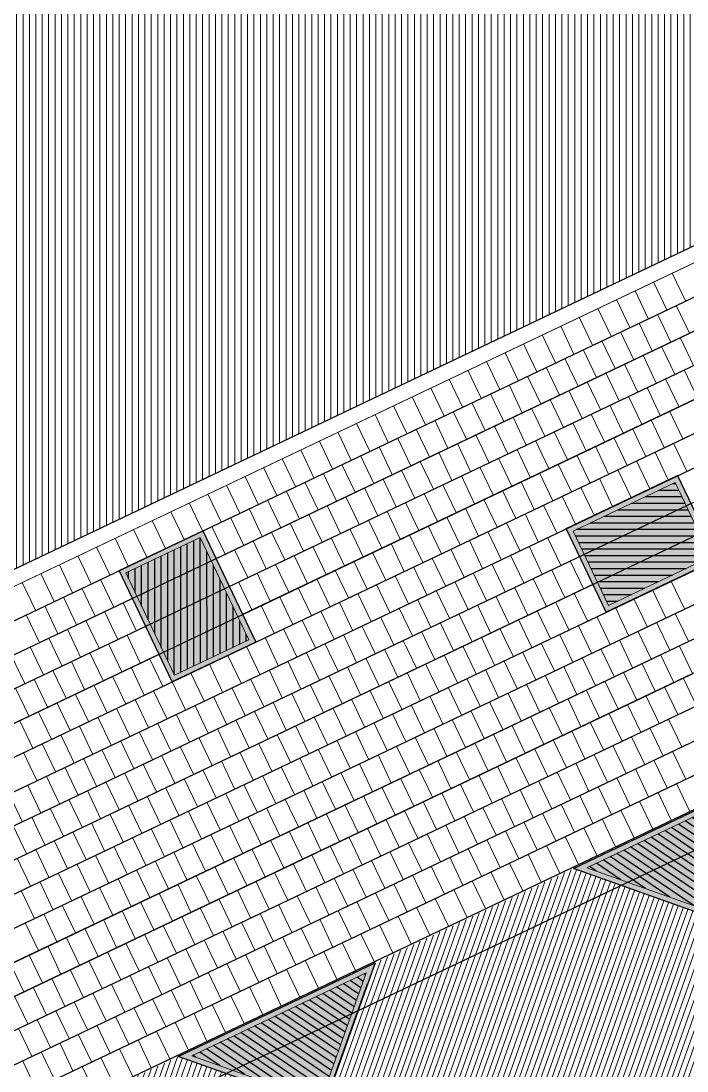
# Model space of a CAD drawing. Header units: metres. Extents: x 679599 to 680028, y 2748524 to 2748840.
# Drawn here: x 679984.04 to 679996.99, y 2748682.91 to 2748703.33 of the extents above; entities that cross this region are included whole.
import ezdxf

# ---------------------------------------------------------------- set-up
doc = ezdxf.new("R2010")
doc.units = ezdxf.units.M
doc.header["$LTSCALE"] = 5
doc.layers.add('00-AUX', color=2, linetype='Continuous', plot=False)
doc.layers.add('00-AUX Tree Pit', color=2, linetype='Continuous', plot=False)
doc.layers.add('02-L-B-Curb', color=11, linetype='Continuous', lineweight=5, plot=False)
doc.layers.add('02-L-B-Gutter', color=170, linetype='Continuous', lineweight=5, plot=False)
for name, color, linetype, lineweight, true_color in [('02-L-Joints-Paviment_07_Precast Concrete Blocks 60X40', 7, 'Continuous', 5, 0x999999), ('03-TR-Pavement_02_Sealed Gravel', 7, 'Continuous', 5, 0x38321e), ('03-TR-Pavement_07_Precast Concrete Blocks 20X10', 7, 'Continuous', 5, 0x999999), ('03-TR-Pavement_07_Precast Concrete Blocks 60X40', 7, 'Continuous', 5, 0x999999)]:
    doc.layers.add(name, color=color, linetype=linetype, lineweight=lineweight, true_color=true_color)
doc.layers.add('03-TR-Tree Pit_Green', color=46, linetype='Continuous')
doc.layers.add('03-TR-Tree Pit_White', color=7, linetype='Continuous', true_color=0xfcfcfc)
doc.layers.add('04-BK-Tree Pit', color=6, linetype='Continuous', lineweight=5)

# ---------------------------------------------------------------- blocks, each defined once
blk = doc.blocks.new('ALCORQUE RECTANGULAR')
at = {"layer": '03-TR-Tree Pit_Green', "ltscale": 0.3}
h = blk.add_hatch(dxfattribs=at)
h.set_pattern_fill('ANSI31', color=256, scale=0.04, angle=-45)
h.set_pattern_definition([(360, (-2068898.16958, 3428624.0145), (3e-17, 0.127), [])])
h.paths.add_polyline_path([(679903.391, 2748647.421), (679902.702, 2748648.869), (679904.689, 2748649.814), (679905.377, 2748648.367)])
at = {"layer": '03-TR-Tree Pit_White'}
h = blk.add_hatch(color=256, dxfattribs=at)
h.dxf.hatch_style = 1
h.paths.add_polyline_path([(679903.344, 2748647.288), (679902.569, 2748648.916), (679904.736, 2748649.947), (679905.511, 2748648.319)])
at = {"layer": '02-L-B-Curb'}
blk.add_lwpolyline([(679903.344, 2748647.288), (679902.569, 2748648.916), (679904.736, 2748649.947), (679905.511, 2748648.319)], close=True, dxfattribs=at)
at = {"layer": '02-L-B-Curb', "color": 6}
blk.add_lwpolyline([(679903.391, 2748647.421), (679902.702, 2748648.868), (679904.689, 2748649.814), (679905.378, 2748648.366)], close=True, dxfattribs=at)
blk = doc.blocks.new('Alcorque Parking 8m2')
at = {"layer": '03-TR-Tree Pit_Green', "ltscale": 0.3}
h = blk.add_hatch(dxfattribs=at)
h.set_pattern_fill('ANSI31', color=256, scale=0.04, angle=40)
h.set_pattern_definition([(85, (-679726.04474, -2748720.75428), (-0.1265167266577, 0.011068779329), [])])
h.paths.add_polyline_path([(-1.079, -0.384), (2.316, 1.231), (-0.189, 2.121)])
at = {"layer": '03-TR-Tree Pit_White'}
h = blk.add_hatch(color=256, dxfattribs=at)
h.dxf.hatch_style = 1
h.paths.add_polyline_path([(-1.254, -0.578), (2.577, 1.245), (-0.25, 2.249)])
at = {"layer": '02-L-B-Curb'}
blk.add_lwpolyline([(2.577, 1.245), (-0.25, 2.249), (-1.254, -0.578)], close=True, dxfattribs=at)
at = {"layer": '02-L-B-Curb', "color": 6}
blk.add_lwpolyline([(2.316, 1.231), (-0.189, 2.121), (-1.079, -0.384)], close=True, dxfattribs=at)

msp = doc.modelspace()

# ---------------------------------------------------------------- hatches: boundary and pattern name
at = {"layer": '03-TR-Pavement_02_Sealed Gravel', "linetype": 'Continuous'}
h = msp.add_hatch(dxfattribs=at)
h.set_pattern_fill('ANSI31', color=256, scale=0.0393, angle=45)
h.set_pattern_definition([(90, (652974.11672, 2717198.73223), (-0.1247775, 0), [])])
h.paths.add_polyline_path([(679968.866, 2748742.603), (679983.868, 2748747.571), (679993.107, 2748719.677), (679978.111, 2748714.692)], flags=16)
h.paths.add_polyline_path([(679998.133, 2748710.307), (680003.902, 2748713.034), (680005.419, 2748708.439), (680000.185, 2748705.967)], flags=16)
h.paths.add_polyline_path([(679963.902, 2748747.461), (679988.621, 2748759.303), (680006.998, 2748703.659), (679982.255, 2748691.885)])
at = {"layer": '03-TR-Pavement_07_Precast Concrete Blocks 20X10'}
h = msp.add_hatch(dxfattribs=at)
h.set_pattern_fill('ANSI31', color=256, scale=0.0315, angle=25.5)
h.set_pattern_definition([(70.5, (0, 0), (-0.094275932128, 0.033384858509), [])])
h.paths.add_polyline_path([(679945.648, 2748656.46), (679943.852, 2748660.24), (679944.878, 2748663.104), (679948.723, 2748664.934), (679951.551, 2748663.93), (679952.554, 2748666.757), (679956.392, 2748668.583), (679959.225, 2748667.582), (679960.23, 2748670.41), (679964.074, 2748672.238), (679966.807, 2748671.268), (679966.901, 2748671.235), (679967.905, 2748674.062), (679971.75, 2748675.891), (679974.576, 2748674.887), (679975.581, 2748677.714), (679979.425, 2748679.544), (679982.251, 2748678.54), (679983.256, 2748681.367), (679987.1, 2748683.196), (679989.832, 2748682.225), (679990.931, 2748685.019), (679994.775, 2748686.848), (679997.603, 2748685.845), (679998.607, 2748688.672), (680002.45, 2748690.501), (680005.277, 2748689.497), (680006.278, 2748692.322), (680010.255, 2748694.245), (680013.159, 2748693.214), (680014.955, 2748689.44)])

# ---------------------------------------------------------------- linework, layer by layer
at = {"layer": '00-AUX'}
for points in [[(679988.712, 2748759.346), (680016.783, 2748700.654), (679938.873, 2748663.618)], [(679977.097, 2748688.433), (680020.801, 2748709.23)], [(679976.14, 2748687.314), (680020.879, 2748708.603)], [(679976.408, 2748686.778), (680021.318, 2748708.147)], [(679976.657, 2748686.231), (680021.396, 2748707.52)], [(679976.924, 2748685.694), (680021.835, 2748707.065)], [(679977.174, 2748685.148), (680021.913, 2748706.437)], [(679977.439, 2748684.61), (680022.352, 2748705.982)], [(679977.691, 2748684.066), (680022.43, 2748705.354)], [(679977.955, 2748683.527), (680022.869, 2748704.899)], [(679978.209, 2748682.983), (680022.947, 2748704.271)], [(679978.471, 2748682.442), (680023.386, 2748703.816)], [(679978.726, 2748681.9), (680023.464, 2748703.188)], [(679978.986, 2748681.36), (680023.903, 2748702.733)], [(679979.243, 2748680.817), (680023.981, 2748702.106)], [(679979.503, 2748680.277), (680024.421, 2748701.65)], [(679979.76, 2748679.734), (680024.499, 2748701.023)], [(679944.374, 2748662.09), (680011.223, 2748693.901)]]:
    msp.add_lwpolyline(points, dxfattribs=at)
at = {"layer": '00-AUX', "ltscale": 0.3}
msp.add_lwpolyline([(679963.902, 2748747.461), (679982.255, 2748691.885), (680006.998, 2748703.659), (679988.621, 2748759.303)], close=True, dxfattribs=at)
at = {"layer": '00-AUX Tree Pit'}
for points in [[(679995.419, 2748691.833), (679994.644, 2748693.461), (679996.811, 2748694.493), (679997.586, 2748692.864)], [(679988.605, 2748691.252), (679986.977, 2748690.477), (679985.946, 2748692.644), (679987.574, 2748693.419)], [(679998.616, 2748688.675), (679997.612, 2748685.848), (679994.785, 2748686.852)], [(679990.93, 2748685.018), (679989.926, 2748682.191), (679987.099, 2748683.195)]]:
    msp.add_lwpolyline(points, close=True, dxfattribs=at)
at = {"layer": '02-L-B-Gutter'}
msp.add_lwpolyline([(680007.089, 2748703.702), (679982.164, 2748691.841), (679982.259, 2748691.554), (680007.184, 2748703.415)], close=True, dxfattribs=at)
at = {"layer": '02-L-Joints-Paviment_07_Precast Concrete Blocks 60X40'}
for points in [[(679996.962, 2748697.886), (679996.704, 2748698.428)], [(679996.601, 2748697.714), (679996.343, 2748698.256)], [(679995.879, 2748697.371), (679995.621, 2748697.913)], [(679996.24, 2748697.543), (679995.982, 2748698.084)], [(679995.517, 2748697.199), (679995.259, 2748697.741)], [(679997.04, 2748697.259), (679996.782, 2748697.801)], [(679995.156, 2748697.027), (679994.898, 2748697.569)], [(679996.679, 2748697.087), (679996.421, 2748697.629)], [(679994.795, 2748696.855), (679994.537, 2748697.397)], [(679996.318, 2748696.915), (679996.06, 2748697.457)], [(679994.434, 2748696.683), (679994.176, 2748697.225)], [(679995.595, 2748696.572), (679995.337, 2748697.114)], [(679995.956, 2748696.744), (679995.698, 2748697.286)], [(679997.118, 2748696.632), (679996.86, 2748697.174)], [(679994.073, 2748696.511), (679993.815, 2748697.053)], [(679995.234, 2748696.4), (679994.976, 2748696.942)], [(679996.757, 2748696.46), (679996.499, 2748697.002)], [(679993.35, 2748696.167), (679993.092, 2748696.709)], [(679993.711, 2748696.339), (679993.454, 2748696.881)], [(679994.873, 2748696.228), (679994.615, 2748696.77)], [(679996.395, 2748696.288), (679996.138, 2748696.83)], [(679992.989, 2748695.996), (679992.731, 2748696.538)], [(679994.512, 2748696.056), (679994.254, 2748696.598)], [(679995.673, 2748695.945), (679995.415, 2748696.487)], [(679996.034, 2748696.116), (679995.776, 2748696.658)], [(679997.196, 2748696.004), (679996.938, 2748696.546)], [(679992.628, 2748695.824), (679992.37, 2748696.366)], [(679994.15, 2748695.884), (679993.892, 2748696.426)], [(679995.312, 2748695.773), (679995.054, 2748696.315)], [(679996.835, 2748695.833), (679996.577, 2748696.375)], [(679992.267, 2748695.652), (679992.009, 2748696.194)], [(679993.428, 2748695.541), (679993.17, 2748696.082)], [(679993.789, 2748695.712), (679993.531, 2748696.254)], [(679994.951, 2748695.601), (679994.693, 2748696.143)], [(679996.473, 2748695.661), (679996.216, 2748696.203)], [(679991.905, 2748695.48), (679991.648, 2748696.022)], [(679993.067, 2748695.369), (679992.809, 2748695.911)], [(679994.589, 2748695.429), (679994.332, 2748695.971)], [(679996.112, 2748695.489), (679995.854, 2748696.031)], [(679991.183, 2748695.136), (679990.925, 2748695.678)], [(679991.544, 2748695.308), (679991.286, 2748695.85)], [(679992.706, 2748695.197), (679992.448, 2748695.739)], [(679994.228, 2748695.257), (679993.97, 2748695.799)], [(679995.39, 2748695.145), (679995.132, 2748695.687)], [(679995.751, 2748695.317), (679995.493, 2748695.859)], [(679996.913, 2748695.205), (679996.655, 2748695.747)], [(679990.822, 2748694.964), (679990.564, 2748695.506)], [(679992.344, 2748695.025), (679992.087, 2748695.567)], [(679993.506, 2748694.913), (679993.248, 2748695.455)], [(679993.867, 2748695.085), (679993.609, 2748695.627)], [(679995.029, 2748694.973), (679994.771, 2748695.515)], [(679996.551, 2748695.034), (679996.293, 2748695.576)], [(679990.461, 2748694.792), (679990.203, 2748695.334)], [(679991.983, 2748694.853), (679991.725, 2748695.395)], [(679993.145, 2748694.742), (679992.887, 2748695.283)], [(679994.667, 2748694.801), (679994.41, 2748695.343)], [(679996.19, 2748694.862), (679995.932, 2748695.404)], [(679990.1, 2748694.621), (679989.842, 2748695.162)], [(679991.261, 2748694.509), (679991.003, 2748695.051)], [(679991.622, 2748694.681), (679991.364, 2748695.223)], [(679992.783, 2748694.57), (679992.526, 2748695.112)], [(679994.306, 2748694.63), (679994.048, 2748695.171)], [(679995.468, 2748694.518), (679995.21, 2748695.06)], [(679995.829, 2748694.69), (679995.571, 2748695.232)], [(679996.991, 2748694.578), (679996.733, 2748695.12)], [(679989.738, 2748694.449), (679989.48, 2748694.991)], [(679990.9, 2748694.337), (679990.642, 2748694.879)], [(679992.422, 2748694.398), (679992.164, 2748694.94)], [(679993.945, 2748694.458), (679993.687, 2748695)], [(679995.107, 2748694.346), (679994.849, 2748694.888)], [(679996.629, 2748694.406), (679996.372, 2748694.948)], [(679989.016, 2748694.105), (679988.758, 2748694.647)], [(679989.377, 2748694.277), (679989.119, 2748694.819)], [(679990.538, 2748694.166), (679990.281, 2748694.707)], [(679992.061, 2748694.226), (679991.803, 2748694.768)], [(679993.223, 2748694.114), (679992.965, 2748694.656)], [(679993.584, 2748694.286), (679993.326, 2748694.828)], [(679994.745, 2748694.174), (679994.487, 2748694.716)], [(679996.268, 2748694.234), (679996.01, 2748694.776)], [(679988.655, 2748693.933), (679988.397, 2748694.475)], [(679990.177, 2748693.994), (679989.919, 2748694.536)], [(679991.7, 2748694.054), (679991.442, 2748694.596)], [(679992.862, 2748693.942), (679992.604, 2748694.484)], [(679994.384, 2748694.002), (679994.126, 2748694.544)], [(679995.546, 2748693.89), (679995.288, 2748694.432)], [(679995.907, 2748694.062), (679995.649, 2748694.604)], [(679988.294, 2748693.761), (679988.036, 2748694.303)], [(679989.816, 2748693.822), (679989.558, 2748694.364)], [(679990.977, 2748693.71), (679990.72, 2748694.252)], [(679991.339, 2748693.882), (679991.081, 2748694.424)], [(679992.5, 2748693.77), (679992.242, 2748694.312)], [(679994.023, 2748693.831), (679993.765, 2748694.372)], [(679995.185, 2748693.719), (679994.927, 2748694.26)], [(679987.932, 2748693.589), (679987.674, 2748694.131)], [(679989.455, 2748693.65), (679989.197, 2748694.192)], [(679990.616, 2748693.538), (679990.358, 2748694.08)], [(679992.139, 2748693.598), (679991.881, 2748694.14)], [(679993.301, 2748693.487), (679993.043, 2748694.029)], [(679993.662, 2748693.659), (679993.404, 2748694.201)], [(679994.823, 2748693.547), (679994.566, 2748694.089)], [(679987.571, 2748693.417), (679987.313, 2748693.959)], [(679988.732, 2748693.306), (679988.475, 2748693.848)], [(679989.094, 2748693.478), (679988.836, 2748694.02)], [(679990.255, 2748693.367), (679989.997, 2748693.908)], [(679991.778, 2748693.426), (679991.52, 2748693.968)], [(679992.939, 2748693.315), (679992.682, 2748693.857)], [(679994.462, 2748693.375), (679994.204, 2748693.917)], [(679986.849, 2748693.074), (679986.591, 2748693.616)], [(679987.21, 2748693.246), (679986.952, 2748693.787)], [(679988.371, 2748693.134), (679988.113, 2748693.676)], [(679989.894, 2748693.195), (679989.636, 2748693.737)], [(679991.056, 2748693.083), (679990.798, 2748693.625)], [(679991.417, 2748693.255), (679991.159, 2748693.797)], [(679992.578, 2748693.143), (679992.32, 2748693.685)], [(679994.101, 2748693.203), (679993.843, 2748693.745)], [(679986.488, 2748692.902), (679986.23, 2748693.444)], [(679988.01, 2748692.962), (679987.752, 2748693.504)], [(679989.533, 2748693.023), (679989.275, 2748693.565)], [(679990.694, 2748692.911), (679990.436, 2748693.453)], [(679992.217, 2748692.971), (679991.959, 2748693.513)], [(679993.74, 2748693.031), (679993.482, 2748693.573)], [(679986.126, 2748692.73), (679985.869, 2748693.272)], [(679988.81, 2748692.679), (679988.552, 2748693.221)], [(679989.172, 2748692.851), (679988.914, 2748693.393)], [(679990.333, 2748692.739), (679990.075, 2748693.281)], [(679991.856, 2748692.799), (679991.598, 2748693.341)], [(679993.017, 2748692.687), (679992.76, 2748693.229)], [(679993.379, 2748692.859), (679993.121, 2748693.401)], [(679994.54, 2748692.748), (679994.282, 2748693.29)], [(679985.765, 2748692.558), (679985.507, 2748693.1)], [(679988.449, 2748692.507), (679988.191, 2748693.049)], [(679989.972, 2748692.567), (679989.714, 2748693.109)], [(679991.495, 2748692.627), (679991.237, 2748693.169)], [(679992.656, 2748692.515), (679992.398, 2748693.057)], [(679994.179, 2748692.576), (679993.921, 2748693.118)], [(679985.404, 2748692.386), (679985.146, 2748692.928)], [(679989.611, 2748692.395), (679989.353, 2748692.937)], [(679990.772, 2748692.284), (679990.514, 2748692.826)], [(679991.133, 2748692.456), (679990.876, 2748692.997)], [(679992.295, 2748692.344), (679992.037, 2748692.886)], [(679993.818, 2748692.404), (679993.56, 2748692.946)], [(679994.979, 2748692.292), (679994.721, 2748692.834)], [(679985.043, 2748692.214), (679984.785, 2748692.756)], [(679989.25, 2748692.223), (679988.992, 2748692.765)], [(679990.411, 2748692.112), (679990.153, 2748692.654)], [(679991.934, 2748692.172), (679991.676, 2748692.714)], [(679993.095, 2748692.06), (679992.837, 2748692.602)], [(679993.457, 2748692.232), (679993.199, 2748692.774)], [(679994.618, 2748692.12), (679994.36, 2748692.662)], [(679984.32, 2748691.871), (679984.063, 2748692.412)], [(679984.682, 2748692.042), (679984.424, 2748692.584)], [(679985.843, 2748691.931), (679985.585, 2748692.473)], [(679988.527, 2748691.88), (679988.269, 2748692.422)], [(679988.888, 2748692.051), (679988.631, 2748692.593)], [(679990.05, 2748691.94), (679989.792, 2748692.482)], [(679991.573, 2748692), (679991.315, 2748692.542)], [(679992.734, 2748691.888), (679992.476, 2748692.43)], [(679994.257, 2748691.948), (679993.999, 2748692.49)], [(679996.941, 2748691.897), (679996.683, 2748692.439)], [(679985.482, 2748691.759), (679985.224, 2748692.301)], [(679989.689, 2748691.768), (679989.431, 2748692.31)], [(679990.85, 2748691.656), (679990.592, 2748692.198)], [(679991.212, 2748691.828), (679990.954, 2748692.37)], [(679992.373, 2748691.716), (679992.115, 2748692.258)], [(679993.896, 2748691.776), (679993.638, 2748692.318)], [(679995.057, 2748691.665), (679994.799, 2748692.207)], [(679996.58, 2748691.725), (679996.322, 2748692.267)], [(679985.121, 2748691.588), (679984.863, 2748692.129)], [(679986.282, 2748691.476), (679986.024, 2748692.018)], [(679989.327, 2748691.596), (679989.07, 2748692.138)], [(679990.489, 2748691.484), (679990.231, 2748692.026)], [(679992.012, 2748691.545), (679991.754, 2748692.086)], [(679993.535, 2748691.604), (679993.277, 2748692.146)], [(679994.696, 2748691.493), (679994.438, 2748692.035)], [(679996.219, 2748691.553), (679995.961, 2748692.095)], [(679984.398, 2748691.244), (679984.14, 2748691.786)], [(679984.759, 2748691.416), (679984.501, 2748691.958)], [(679985.921, 2748691.304), (679985.663, 2748691.846)], [(679988.966, 2748691.424), (679988.708, 2748691.966)], [(679990.128, 2748691.312), (679989.87, 2748691.854)], [(679991.651, 2748691.373), (679991.393, 2748691.915)], [(679992.812, 2748691.261), (679992.554, 2748691.803)], [(679993.173, 2748691.433), (679992.916, 2748691.975)], [(679994.335, 2748691.321), (679994.077, 2748691.863)], [(679995.858, 2748691.381), (679995.6, 2748691.923)], [(679997.02, 2748691.269), (679996.762, 2748691.81)], [(679985.56, 2748691.132), (679985.302, 2748691.674)], [(679989.767, 2748691.14), (679989.509, 2748691.682)], [(679991.289, 2748691.201), (679991.031, 2748691.743)], [(679992.451, 2748691.089), (679992.193, 2748691.631)], [(679993.974, 2748691.149), (679993.716, 2748691.691)], [(679995.135, 2748691.037), (679994.877, 2748691.579)], [(679995.496, 2748691.209), (679995.239, 2748691.751)], [(679996.658, 2748691.097), (679996.4, 2748691.639)], [(679985.198, 2748690.96), (679984.941, 2748691.502)], [(679986.36, 2748690.848), (679986.102, 2748691.39)], [(679989.406, 2748690.969), (679989.148, 2748691.511)], [(679990.567, 2748690.857), (679990.309, 2748691.399)], [(679990.928, 2748691.029), (679990.67, 2748691.571)], [(679992.09, 2748690.917), (679991.832, 2748691.459)], [(679993.612, 2748690.977), (679993.355, 2748691.519)], [(679994.774, 2748690.865), (679994.516, 2748691.407)], [(679996.297, 2748690.925), (679996.039, 2748691.467)], [(679984.837, 2748690.788), (679984.579, 2748691.33)], [(679985.999, 2748690.677), (679985.741, 2748691.218)], [(679988.683, 2748690.625), (679988.425, 2748691.167)], [(679989.044, 2748690.797), (679988.786, 2748691.339)], [(679990.206, 2748690.685), (679989.948, 2748691.227)], [(679991.729, 2748690.745), (679991.471, 2748691.287)], [(679992.89, 2748690.634), (679992.632, 2748691.176)], [(679993.251, 2748690.805), (679992.993, 2748691.347)], [(679994.413, 2748690.693), (679994.155, 2748691.235)], [(679995.936, 2748690.753), (679995.678, 2748691.295)], [(679997.097, 2748690.642), (679996.839, 2748691.184)], [(679984.115, 2748690.445), (679983.857, 2748690.987)], [(679984.476, 2748690.617), (679984.218, 2748691.159)], [(679985.638, 2748690.505), (679985.38, 2748691.047)], [(679988.322, 2748690.453), (679988.064, 2748690.995)], [(679989.845, 2748690.513), (679989.587, 2748691.055)], [(679991.367, 2748690.573), (679991.11, 2748691.115)], [(679992.529, 2748690.462), (679992.271, 2748691.004)], [(679994.052, 2748690.522), (679993.794, 2748691.064)], [(679995.575, 2748690.581), (679995.317, 2748691.123)], [(679996.736, 2748690.47), (679996.478, 2748691.012)], [(679985.276, 2748690.333), (679985.019, 2748690.875)], [(679986.438, 2748690.221), (679986.18, 2748690.763)], [(679986.799, 2748690.393), (679986.541, 2748690.935)], [(679987.961, 2748690.281), (679987.703, 2748690.823)], [(679989.483, 2748690.341), (679989.226, 2748690.883)], [(679990.645, 2748690.23), (679990.387, 2748690.771)], [(679991.006, 2748690.401), (679990.748, 2748690.943)], [(679992.168, 2748690.29), (679991.91, 2748690.832)], [(679993.691, 2748690.35), (679993.433, 2748690.892)], [(679994.852, 2748690.237), (679994.595, 2748690.779)], [(679995.214, 2748690.409), (679994.956, 2748690.951)], [(679996.375, 2748690.298), (679996.117, 2748690.84)], [(679984.915, 2748690.161), (679984.657, 2748690.703)], [(679986.077, 2748690.049), (679985.819, 2748690.591)], [(679987.6, 2748690.109), (679987.342, 2748690.651)], [(679989.122, 2748690.17), (679988.864, 2748690.712)], [(679990.284, 2748690.058), (679990.026, 2748690.6)], [(679991.806, 2748690.118), (679991.549, 2748690.66)], [(679993.329, 2748690.178), (679993.071, 2748690.72)], [(679994.491, 2748690.065), (679994.233, 2748690.607)], [(679996.014, 2748690.126), (679995.756, 2748690.668)], [(679997.175, 2748690.015), (679996.917, 2748690.557)], [(679984.193, 2748689.817), (679983.935, 2748690.359)], [(679984.554, 2748689.989), (679984.296, 2748690.531)], [(679985.716, 2748689.877), (679985.458, 2748690.419)], [(679987.238, 2748689.937), (679986.981, 2748690.479)], [(679988.4, 2748689.826), (679988.142, 2748690.368)], [(679988.761, 2748689.998), (679988.503, 2748690.54)], [(679989.923, 2748689.886), (679989.665, 2748690.428)], [(679991.445, 2748689.946), (679991.187, 2748690.488)], [(679992.607, 2748689.834), (679992.349, 2748690.376)], [(679992.968, 2748690.006), (679992.71, 2748690.548)], [(679994.13, 2748689.893), (679993.872, 2748690.435)], [(679995.652, 2748689.954), (679995.395, 2748690.496)], [(679996.814, 2748689.843), (679996.556, 2748690.385)], [(679985.354, 2748689.706), (679985.096, 2748690.248)], [(679986.877, 2748689.766), (679986.619, 2748690.307)], [(679988.039, 2748689.654), (679987.781, 2748690.196)], [(679989.561, 2748689.714), (679989.304, 2748690.256)], [(679991.084, 2748689.774), (679990.826, 2748690.316)], [(679992.246, 2748689.662), (679991.988, 2748690.204)], [(679993.769, 2748689.722), (679993.511, 2748690.264)], [(679994.93, 2748689.611), (679994.672, 2748690.153)], [(679995.291, 2748689.782), (679995.033, 2748690.324)], [(679996.453, 2748689.671), (679996.195, 2748690.213)], [(679984.993, 2748689.534), (679984.735, 2748690.076)], [(679986.155, 2748689.422), (679985.897, 2748689.964)], [(679986.516, 2748689.594), (679986.258, 2748690.136)], [(679987.677, 2748689.482), (679987.42, 2748690.024)], [(679989.2, 2748689.542), (679988.942, 2748690.084)], [(679990.362, 2748689.43), (679990.104, 2748689.972)], [(679990.723, 2748689.602), (679990.465, 2748690.144)], [(679991.885, 2748689.49), (679991.627, 2748690.032)], [(679993.408, 2748689.55), (679993.15, 2748690.092)], [(679994.569, 2748689.439), (679994.311, 2748689.981)], [(679996.092, 2748689.499), (679995.834, 2748690.041)], [(679984.632, 2748689.362), (679984.374, 2748689.904)], [(679985.794, 2748689.25), (679985.536, 2748689.792)], [(679987.316, 2748689.31), (679987.058, 2748689.852)], [(679988.478, 2748689.198), (679988.22, 2748689.74)], [(679988.839, 2748689.37), (679988.581, 2748689.912)], [(679990.001, 2748689.259), (679989.743, 2748689.801)], [(679991.523, 2748689.319), (679991.265, 2748689.86)], [(679992.685, 2748689.206), (679992.427, 2748689.748)], [(679993.046, 2748689.378), (679992.789, 2748689.92)], [(679994.208, 2748689.267), (679993.95, 2748689.809)], [(679995.73, 2748689.327), (679995.472, 2748689.869)], [(679996.892, 2748689.215), (679996.634, 2748689.757)], [(679984.271, 2748689.19), (679984.013, 2748689.732)], [(679985.432, 2748689.078), (679985.175, 2748689.62)], [(679986.955, 2748689.138), (679986.697, 2748689.68)], [(679988.117, 2748689.026), (679987.859, 2748689.568)], [(679989.639, 2748689.087), (679989.381, 2748689.629)], [(679991.162, 2748689.147), (679990.904, 2748689.689)], [(679992.324, 2748689.034), (679992.066, 2748689.576)], [(679993.846, 2748689.095), (679993.589, 2748689.637)], [(679995.369, 2748689.155), (679995.111, 2748689.697)], [(679996.531, 2748689.043), (679996.273, 2748689.585)], [(679985.071, 2748688.906), (679984.813, 2748689.448)], [(679986.233, 2748688.795), (679985.975, 2748689.337)], [(679986.594, 2748688.967), (679986.336, 2748689.508)], [(679987.756, 2748688.855), (679987.498, 2748689.396)], [(679989.278, 2748688.915), (679989.02, 2748689.457)], [(679990.44, 2748688.803), (679990.182, 2748689.345)], [(679990.801, 2748688.975), (679990.543, 2748689.517)], [(679991.963, 2748688.862), (679991.705, 2748689.404)], [(679993.485, 2748688.923), (679993.227, 2748689.465)], [(679994.647, 2748688.812), (679994.389, 2748689.354)], [(679995.008, 2748688.983), (679994.75, 2748689.525)], [(679996.17, 2748688.872), (679995.912, 2748689.413)], [(679984.71, 2748688.734), (679984.452, 2748689.276)], [(679985.871, 2748688.623), (679985.614, 2748689.165)], [(679987.394, 2748688.683), (679987.136, 2748689.225)], [(679988.917, 2748688.743), (679988.659, 2748689.285)], [(679990.079, 2748688.631), (679989.821, 2748689.173)], [(679991.602, 2748688.69), (679991.344, 2748689.232)], [(679993.124, 2748688.751), (679992.866, 2748689.293)], [(679994.286, 2748688.64), (679994.028, 2748689.182)], [(679995.808, 2748688.7), (679995.551, 2748689.242)], [(679996.97, 2748688.588), (679996.712, 2748689.13)], [(679984.349, 2748688.562), (679984.091, 2748689.104)], [(679985.51, 2748688.451), (679985.252, 2748688.993)], [(679987.033, 2748688.511), (679986.775, 2748689.053)], [(679988.195, 2748688.399), (679987.937, 2748688.941)], [(679988.556, 2748688.571), (679988.298, 2748689.113)], [(679989.717, 2748688.459), (679989.46, 2748689.001)], [(679991.241, 2748688.518), (679990.983, 2748689.06)], [(679992.402, 2748688.408), (679992.144, 2748688.949)], [(679992.763, 2748688.579), (679992.505, 2748689.121)], [(679993.924, 2748688.468), (679993.666, 2748689.01)], [(679995.447, 2748688.528), (679995.189, 2748689.07)], [(679996.609, 2748688.416), (679996.351, 2748688.958)], [(679985.149, 2748688.279), (679984.891, 2748688.821)], [(679986.672, 2748688.339), (679986.414, 2748688.881)], [(679987.833, 2748688.227), (679987.575, 2748688.769)], [(679989.356, 2748688.287), (679989.098, 2748688.829)], [(679990.518, 2748688.175), (679990.26, 2748688.717)], [(679990.879, 2748688.347), (679990.621, 2748688.888)], [(679992.04, 2748688.236), (679991.783, 2748688.778)], [(679993.563, 2748688.296), (679993.305, 2748688.838)], [(679994.725, 2748688.184), (679994.467, 2748688.726)], [(679995.086, 2748688.356), (679994.828, 2748688.898)], [(679996.247, 2748688.244), (679995.99, 2748688.786)], [(679984.788, 2748688.107), (679984.53, 2748688.649)], [(679985.95, 2748687.995), (679985.692, 2748688.537)], [(679986.311, 2748688.167), (679986.053, 2748688.709)], [(679987.472, 2748688.056), (679987.214, 2748688.597)], [(679988.995, 2748688.115), (679988.737, 2748688.657)], [(679990.157, 2748688.003), (679989.899, 2748688.545)], [(679991.679, 2748688.064), (679991.421, 2748688.606)], [(679993.202, 2748688.124), (679992.944, 2748688.666)], [(679994.364, 2748688.012), (679994.106, 2748688.554)], [(679995.886, 2748688.072), (679995.628, 2748688.614)], [(679984.427, 2748687.935), (679984.169, 2748688.477)], [(679985.588, 2748687.823), (679985.33, 2748688.365)], [(679987.111, 2748687.884), (679986.853, 2748688.426)], [(679988.273, 2748687.772), (679988.015, 2748688.314)], [(679988.634, 2748687.944), (679988.376, 2748688.485)], [(679989.796, 2748687.831), (679989.538, 2748688.373)], [(679991.318, 2748687.892), (679991.06, 2748688.434)], [(679992.48, 2748687.78), (679992.222, 2748688.322)], [(679992.841, 2748687.952), (679992.583, 2748688.494)], [(679994.002, 2748687.84), (679993.745, 2748688.382)], [(679995.525, 2748687.901), (679995.267, 2748688.443)], [(679996.687, 2748687.789), (679996.429, 2748688.33)], [(679997.048, 2748687.96), (679996.79, 2748688.502)], [(679984.065, 2748687.763), (679983.808, 2748688.305)], [(679985.227, 2748687.651), (679984.969, 2748688.193)], [(679986.75, 2748687.712), (679986.492, 2748688.254)], [(679987.911, 2748687.6), (679987.654, 2748688.142)], [(679989.435, 2748687.659), (679989.177, 2748688.201)], [(679990.957, 2748687.72), (679990.699, 2748688.262)], [(679992.118, 2748687.609), (679991.861, 2748688.15)], [(679993.641, 2748687.668), (679993.383, 2748688.21)], [(679995.164, 2748687.729), (679994.906, 2748688.271)], [(679996.326, 2748687.617), (679996.068, 2748688.159)], [(679984.866, 2748687.48), (679984.608, 2748688.022)], [(679986.027, 2748687.368), (679985.77, 2748687.91)], [(679986.389, 2748687.54), (679986.131, 2748688.082)], [(679987.55, 2748687.428), (679987.292, 2748687.97)], [(679989.073, 2748687.487), (679988.816, 2748688.029)], [(679990.235, 2748687.376), (679989.977, 2748687.918)], [(679990.596, 2748687.548), (679990.338, 2748688.09)], [(679991.757, 2748687.437), (679991.499, 2748687.979)], [(679993.28, 2748687.497), (679993.022, 2748688.038)], [(679994.441, 2748687.385), (679994.184, 2748687.927)], [(679994.803, 2748687.557), (679994.545, 2748688.099)], [(679995.964, 2748687.445), (679995.706, 2748687.987)], [(679984.505, 2748687.308), (679984.247, 2748687.85)], [(679985.666, 2748687.196), (679985.408, 2748687.738)], [(679987.189, 2748687.256), (679986.931, 2748687.798)], [(679988.712, 2748687.315), (679988.454, 2748687.857)], [(679989.873, 2748687.204), (679989.615, 2748687.746)], [(679991.396, 2748687.265), (679991.138, 2748687.807)], [(679992.558, 2748687.153), (679992.3, 2748687.695)], [(679992.919, 2748687.325), (679992.661, 2748687.867)], [(679994.08, 2748687.213), (679993.822, 2748687.755)], [(679995.603, 2748687.273), (679995.345, 2748687.815)], [(679984.144, 2748687.136), (679983.886, 2748687.678)], [(679985.305, 2748687.024), (679985.047, 2748687.566)], [(679986.828, 2748687.084), (679986.57, 2748687.626)], [(679987.99, 2748686.971), (679987.732, 2748687.513)], [(679988.351, 2748687.143), (679988.093, 2748687.685)], [(679989.512, 2748687.033), (679989.254, 2748687.574)], [(679991.035, 2748687.093), (679990.777, 2748687.635)], [(679992.196, 2748686.981), (679991.939, 2748687.523)], [(679993.719, 2748687.041), (679993.461, 2748687.583)], [(679995.242, 2748687.101), (679994.984, 2748687.643)], [(679984.944, 2748686.852), (679984.686, 2748687.394)], [(679986.467, 2748686.912), (679986.209, 2748687.454)], [(679987.629, 2748686.8), (679987.371, 2748687.342)], [(679989.151, 2748686.861), (679988.893, 2748687.403)], [(679990.312, 2748686.749), (679990.055, 2748687.291)], [(679990.674, 2748686.921), (679990.416, 2748687.463)], [(679991.835, 2748686.809), (679991.577, 2748687.351)], [(679993.358, 2748686.869), (679993.1, 2748687.411)], [(679994.52, 2748686.757), (679994.262, 2748687.299)], [(679994.881, 2748686.929), (679994.623, 2748687.471)], [(679984.583, 2748686.681), (679984.325, 2748687.222)], [(679985.744, 2748686.569), (679985.486, 2748687.111)], [(679986.105, 2748686.74), (679985.848, 2748687.282)], [(679987.267, 2748686.628), (679987.01, 2748687.17)], [(679988.79, 2748686.689), (679988.532, 2748687.231)], [(679989.951, 2748686.577), (679989.693, 2748687.119)], [(679991.474, 2748686.637), (679991.216, 2748687.179)], [(679992.997, 2748686.698), (679992.739, 2748687.239)], [(679994.158, 2748686.585), (679993.901, 2748687.127)], [(679984.221, 2748686.509), (679983.964, 2748687.051)], [(679985.383, 2748686.397), (679985.125, 2748686.939)], [(679986.906, 2748686.456), (679986.648, 2748686.998)], [(679988.067, 2748686.345), (679987.809, 2748686.887)], [(679988.429, 2748686.517), (679988.171, 2748687.059)], [(679989.59, 2748686.405), (679989.332, 2748686.947)], [(679991.113, 2748686.465), (679990.855, 2748687.007)], [(679992.274, 2748686.354), (679992.016, 2748686.896)], [(679992.636, 2748686.526), (679992.378, 2748687.068)], [(679993.797, 2748686.414), (679993.539, 2748686.955)], [(679985.022, 2748686.225), (679984.764, 2748686.767)], [(679986.545, 2748686.284), (679986.287, 2748686.826)], [(679987.706, 2748686.173), (679987.448, 2748686.715)], [(679989.229, 2748686.234), (679988.971, 2748686.775)], [(679990.752, 2748686.293), (679990.494, 2748686.835)], [(679991.913, 2748686.182), (679991.655, 2748686.724)], [(679993.436, 2748686.242), (679993.178, 2748686.784)], [(679984.661, 2748686.053), (679984.403, 2748686.595)], [(679985.823, 2748685.94), (679985.565, 2748686.482)], [(679986.184, 2748686.112), (679985.926, 2748686.654)], [(679987.345, 2748686.001), (679987.087, 2748686.543)], [(679988.868, 2748686.062), (679988.61, 2748686.604)], [(679990.029, 2748685.95), (679989.771, 2748686.492)], [(679990.39, 2748686.122), (679990.133, 2748686.664)], [(679991.552, 2748686.01), (679991.294, 2748686.552)], [(679993.075, 2748686.07), (679992.817, 2748686.612)], [(679984.3, 2748685.881), (679984.042, 2748686.423)], [(679985.462, 2748685.768), (679985.204, 2748686.31)], [(679986.984, 2748685.829), (679986.726, 2748686.371)], [(679988.506, 2748685.89), (679988.249, 2748686.432)], [(679989.668, 2748685.778), (679989.41, 2748686.32)], [(679991.191, 2748685.838), (679990.933, 2748686.38)], [(679992.352, 2748685.726), (679992.095, 2748686.268)], [(679992.714, 2748685.898), (679992.456, 2748686.44)], [(679985.1, 2748685.596), (679984.842, 2748686.138)], [(679986.623, 2748685.658), (679986.365, 2748686.2)], [(679987.784, 2748685.546), (679987.526, 2748686.088)], [(679988.145, 2748685.718), (679987.887, 2748686.26)], [(679989.307, 2748685.606), (679989.049, 2748686.148)], [(679990.83, 2748685.666), (679990.572, 2748686.208)], [(679991.991, 2748685.554), (679991.733, 2748686.096)], [(679984.739, 2748685.425), (679984.481, 2748685.966)], [(679986.261, 2748685.486), (679986.004, 2748686.028)], [(679987.423, 2748685.374), (679987.165, 2748685.916)], [(679988.946, 2748685.434), (679988.688, 2748685.976)], [(679990.107, 2748685.323), (679989.849, 2748685.864)], [(679990.468, 2748685.494), (679990.21, 2748686.036)], [(679991.63, 2748685.382), (679991.372, 2748685.924)], [(679984.378, 2748685.253), (679984.12, 2748685.795)], [(679985.539, 2748685.142), (679985.281, 2748685.684)], [(679985.9, 2748685.314), (679985.642, 2748685.856)], [(679987.062, 2748685.202), (679986.804, 2748685.744)], [(679988.585, 2748685.262), (679988.327, 2748685.804)], [(679989.746, 2748685.151), (679989.488, 2748685.693)], [(679991.269, 2748685.21), (679991.011, 2748685.752)], [(679985.178, 2748684.97), (679984.92, 2748685.512)], [(679986.7, 2748685.03), (679986.443, 2748685.572)], [(679987.862, 2748684.918), (679987.604, 2748685.46)], [(679988.223, 2748685.09), (679987.965, 2748685.632)], [(679989.385, 2748684.979), (679989.127, 2748685.521)], [(679990.908, 2748685.039), (679990.65, 2748685.581)], [(679984.817, 2748684.798), (679984.559, 2748685.34)], [(679986.339, 2748684.859), (679986.081, 2748685.401)], [(679987.501, 2748684.747), (679987.243, 2748685.289)], [(679989.024, 2748684.807), (679988.766, 2748685.349)], [(679990.546, 2748684.867), (679990.289, 2748685.409)], [(679984.455, 2748684.626), (679984.198, 2748685.168)], [(679985.617, 2748684.515), (679985.359, 2748685.057)], [(679985.978, 2748684.687), (679985.72, 2748685.229)], [(679987.14, 2748684.575), (679986.882, 2748685.117)], [(679988.662, 2748684.635), (679988.405, 2748685.177)], [(679989.824, 2748684.523), (679989.566, 2748685.065)], [(679990.185, 2748684.695), (679989.927, 2748685.237)], [(679984.094, 2748684.455), (679983.836, 2748684.996)], [(679985.256, 2748684.343), (679984.998, 2748684.885)], [(679986.779, 2748684.403), (679986.521, 2748684.945)], [(679988.301, 2748684.463), (679988.043, 2748685.005)], [(679989.463, 2748684.351), (679989.205, 2748684.893)], [(679984.895, 2748684.171), (679984.637, 2748684.713)], [(679986.417, 2748684.231), (679986.159, 2748684.773)], [(679987.579, 2748684.119), (679987.321, 2748684.661)], [(679987.94, 2748684.291), (679987.682, 2748684.833)], [(679989.102, 2748684.179), (679988.844, 2748684.721)], [(679984.533, 2748683.999), (679984.275, 2748684.541)], [(679985.695, 2748683.887), (679985.437, 2748684.429)], [(679986.056, 2748684.059), (679985.798, 2748684.601)], [(679987.218, 2748683.948), (679986.96, 2748684.49)], [(679988.741, 2748684.007), (679988.483, 2748684.549)], [(679984.172, 2748683.827), (679983.914, 2748684.369)], [(679985.334, 2748683.715), (679985.076, 2748684.257)], [(679986.856, 2748683.776), (679986.599, 2748684.318)], [(679988.379, 2748683.835), (679988.121, 2748684.377)], [(679984.973, 2748683.544), (679984.715, 2748684.085)], [(679986.495, 2748683.604), (679986.237, 2748684.146)], [(679987.657, 2748683.492), (679987.399, 2748684.034)], [(679988.018, 2748683.664), (679987.76, 2748684.206)], [(679984.611, 2748683.372), (679984.354, 2748683.914)], [(679986.134, 2748683.432), (679985.876, 2748683.974)], [(679987.296, 2748683.32), (679987.038, 2748683.862)], [(679984.25, 2748683.2), (679983.992, 2748683.742)], [(679985.412, 2748683.088), (679985.154, 2748683.63)], [(679985.773, 2748683.26), (679985.515, 2748683.802)], [(679986.935, 2748683.148), (679986.677, 2748683.69)], [(679985.05, 2748682.916), (679984.793, 2748683.458)], [(679986.573, 2748682.976), (679986.315, 2748683.518)], [(679984.689, 2748682.745), (679984.431, 2748683.286)], [(679986.212, 2748682.804), (679985.954, 2748683.346)], [(679984.328, 2748682.573), (679984.07, 2748683.115)], [(679985.49, 2748682.461), (679985.232, 2748683.002)], [(679985.851, 2748682.632), (679985.593, 2748683.174)]]:
    msp.add_lwpolyline(points, dxfattribs=at)
at = {"layer": '03-TR-Pavement_07_Precast Concrete Blocks 60X40'}
for points in [[(680020.543, 2748709.772), (679976.839, 2748688.975)], [(680020.801, 2748709.23), (679963.793, 2748682.102)], [(680021.835, 2748707.064), (679976.924, 2748685.693)], [(680022.109, 2748706.531), (679937.293, 2748666.17)], [(680022.883, 2748704.905), (679938.247, 2748664.63)], [(680023.141, 2748704.363), (679938.565, 2748664.117)], [(680023.398, 2748703.822), (679835.554, 2748614.433)], [(680023.656, 2748703.28), (679835.744, 2748613.859)], [(680009.147, 2748703.02), (679987.832, 2748692.877)], [(680023.914, 2748702.738), (679835.935, 2748613.285)], [(680024.172, 2748702.196), (679836.125, 2748612.711)], [(680024.43, 2748701.654), (679836.315, 2748612.137)], [(680024.679, 2748701.109), (679776.702, 2748583.105)], [(680001.46, 2748698.698), (679988.09, 2748692.335)], [(680001.718, 2748698.156), (679988.348, 2748691.793)], [(679994.902, 2748692.919), (679981.717, 2748686.645)], [(679995.159, 2748692.377), (679981.975, 2748686.103)], [(679986.204, 2748692.102), (679936.022, 2748668.223)], [(679986.461, 2748691.56), (679971.894, 2748684.628)], [(679986.719, 2748691.019), (679976.666, 2748686.235)]]:
    msp.add_lwpolyline(points, dxfattribs=at)

# ---------------------------------------------------------------- block references
at = {"layer": '04-BK-Tree Pit'}
msp.add_blockref('ALCORQUE RECTANGULAR', (92.075, 44.545), dxfattribs=at)
at = {"layer": '04-BK-Tree Pit', "rotation": 90}
msp.add_blockref('ALCORQUE RECTANGULAR', (3428635.893, 2068787.908), dxfattribs=at)
at = {"layer": '04-BK-Tree Pit', "xscale": -0.9999999999999992, "rotation": 230.8937524196276}
for p in [(679996.025, 2748687.461), (679988.339, 2748683.803)]:
    msp.add_blockref('Alcorque Parking 8m2', p, dxfattribs=at)

doc.saveas('drawing.dxf')
